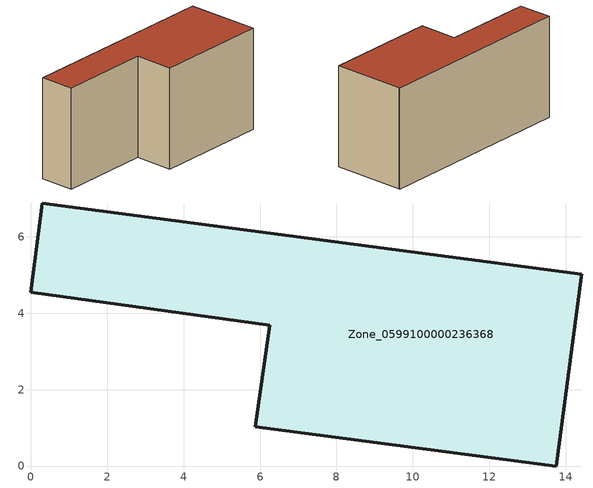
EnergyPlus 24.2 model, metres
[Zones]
Zone_0599100000236368
 floor ground (C_G): 6.25,3.69 0,4.55 0.3,6.88 14.42,5.02 14.4,4.94 13.76,0 5.87,1.03 z0
 wall outside (C_F): 14.42,5.02 0.3,6.88 0,4.55 6.25,3.69 5.87,1.03 13.76,0 14.4,4.94 14.42,5.02 z0:6.94
 roof outside (C_R): 13.76,0 14.4,4.94 14.42,5.02 0.3,6.88 0,4.55 6.25,3.69 5.87,1.03 z6.94
[BUILDING]
Pand.0599100000236368: North Axis=0; Terrain=City; Loads Convergence Tolerance Value=0.04; Temperature Convergence Tolerance Value=0.4; Solar Distribution=FullExterior; Maximum Number of Warmup Days=25; Minimum Number of Warmup Days=1
[Site:Location]
Rotterdam.The.Hague.AP_ZH_NLD Design_Conditions: Latitude=51.96; Longitude=4.45; Time Zone=1; Elevation=-4.5
[SITE:GROUNDTEMPERATURE:BUILDINGSURFACE]
18, 18, 18, 18, 18, 18, 18, 18, 18, 18, 18, 18
[MATERIAL] Thermal Absorptance=0.9; Solar Absorptance=0.7; Visible Absorptance=0.7
Name | Roughness | Thickness | Conductivity | Density | Specific Heat
G.TI.1946 | MediumSmooth | 0.15 | 1 | 540 | 1210
F.TI.1946 | Rough | 0.3 | 0.857143 | 1920 | 840
R.TI.1946 | MediumRough | 0.2 | 0.1 | 1500 | 1000
[CONSTRUCTION]
C_G: G.TI.1946
C_F: F.TI.1946
C_R: R.TI.1946
[ZONE]
Zone_0599100000236368: Type=1; Multiplier=1; Ceiling Height=Autocalculate; Volume=Autocalculate; Floor Area=autocalculate; Part of Total Floor Area=Yes
[ZONEINFILTRATION:DESIGNFLOWRATE]
Infil_Zone_0599100000236368: Zone or ZoneList or Space or SpaceList=Zone_0599100000236368; Schedule=AlwaysOn; Design Flow Rate Calculation Method=Flow/Area; Flow Rate per Floor Area=0.003; Constant Term Coefficient=1; Temperature Term Coefficient=0; Velocity Term Coefficient=0; Velocity Squared Term Coefficient=0
[HVACTEMPLATE:ZONE:IDEALLOADSAIRSYSTEM]
Zone_0599100000236368: Maximum Heating Supply Air Temperature=50; Minimum Cooling Supply Air Temperature=13; Maximum Heating Supply Air Humidity Ratio=0.0156; Minimum Cooling Supply Air Humidity Ratio=0.0077; Heating Limit=NoLimit; Cooling Limit=NoLimit; Dehumidification Control Type=ConstantSensibleHeatRatio; Cooling Sensible Heat Ratio=0.7; Dehumidification Setpoint=60; Humidification Control Type=None; Humidification Setpoint=30; Outdoor Air Method=None; Outdoor Air Flow Rate per Person=0.00944; Outdoor Air Flow Rate per Zone Floor Area=0; Outdoor Air Flow Rate per Zone=0; Demand Controlled Ventilation Type=None; Outdoor Air Economizer Type=NoEconomizer; Heat Recovery Type=None; Sensible Heat Recovery Effectiveness=0.7; Latent Heat Recovery Effectiveness=0.65
[ZONECONTROL:THERMOSTAT]
ThermostatControl_Zone_0599100000236368: Zone or ZoneList=Zone_0599100000236368; Control Type Schedule=DualSetpointControlType; Control 1=Thermostat_Zone_0599100000236368; Temperature Difference Between Cutout And Setpoint=0
[THERMOSTATSETPOINT:DUALSETPOINT]
Thermostat_Zone_0599100000236368: Heating Setpoint Temperature Schedule=HeatingSetpoint_Zone_0599100000236368; Cooling Setpoint Temperature Schedule=CoolingSetpoint_Zone_0599100000236368
[SCHEDULE:COMPACT]
HeatingSetpoint_Zone_0599100000236368: Through: 12/31, For: AllDays, Until: 24:00, 21
CoolingSetpoint_Zone_0599100000236368: Through: 12/31, For: AllDays, Until: 24:00, 24
DualSetpointControlType: Through: 12/31, For: AllDays, Until: 24:00, 4
AlwaysOn: Through: 12/31, For: AllDays, Until: 24:00, 1
